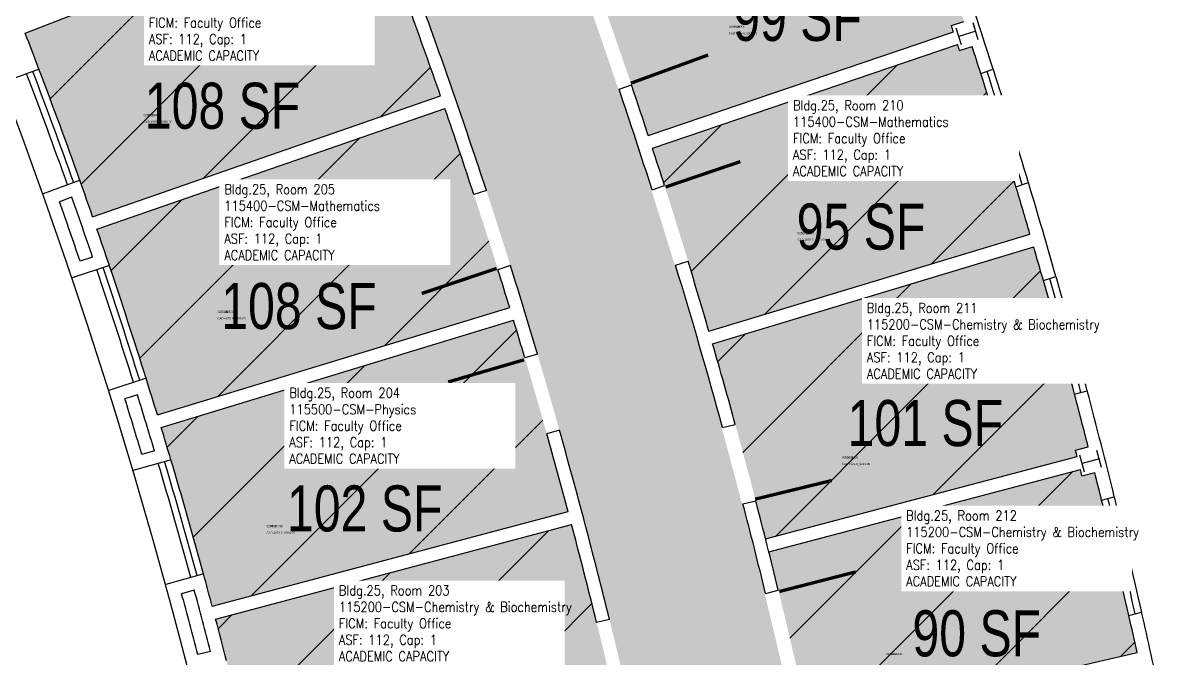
# Model space of a CAD drawing. Header units: inches. Extents: x -325 to 948, y 0 to 3497.
# Drawn here: x 57 to 576, y 2466 to 2756 of the extents above; entities that cross this region are included whole.
import ezdxf
from ezdxf.enums import TextEntityAlignment as Align

# ---------------------------------------------------------------- set-up
doc = ezdxf.new("R2010")
doc.units = ezdxf.units.IN
doc.header["$LTSCALE"] = 10
doc.header["$MEASUREMENT"] = 0
for name, color, linetype in [('A-COLS', 5, 'CONTINUOUS'), ('A-DOOR', 2, 'CONTINUOUS'), ('A-GLAZ', 1, 'CONTINUOUS'), ('A-GLAZ-SILL', 2, 'CONTINUOUS'), ('A-IDEN-CNUM', 7, 'CONTINUOUS'), ('A-IDEN-RNUM', 7, 'CONTINUOUS'), ('A-IDEN-SNUM', 4, 'CONTINUOUS'), ('A-IDEN-VNUM', 4, 'CONTINUOUS'), ('A-WALL', 5, 'CONTINUOUS'), ('AREA-TEXT', 3, 'CONTINUOUS'), ('Rooms-Capacity', 4, 'CONTINUOUS'), ('Rooms-Category-Color', 7, 'CONTINUOUS'), ('Rooms-College-Color', 7, 'CONTINUOUS'), ('Rooms-Department-Color', 7, 'CONTINUOUS'), ('Rooms-Division-Color', 7, 'CONTINUOUS'), ('Rooms-Information', 7, 'CONTINUOUS')]:
    doc.layers.add(name, color=color, linetype=linetype)
doc.styles.add('AREA', font='arial.ttf', dxfattribs={"width": 0.75, "height": 24})
doc.styles.add('ROOMSNUMBER', font='txt', dxfattribs={"height": 0.03})
doc.styles.add('ROOMVNUMBER', font='simplex.shx', dxfattribs={"width": 0.85})
pattern_1 = [(45, (0, 0), (-26.51650429449553, 26.51650429449553), [])]

msp = doc.modelspace()

# ---------------------------------------------------------------- hatches: boundary and pattern name
at = {"layer": 'Rooms-Capacity'}
h = msp.add_hatch(dxfattribs=at)
h.set_pattern_fill('ANSI31', color=256, scale=300, style=0)
h.set_pattern_definition(pattern_1)
edge = h.paths.add_edge_path()
edge.add_arc((-2305.08903752712, 1834.524631909562), 2703.00003150896, 19.18166740089653, 21.2049561449156)
edge.add_line((214.897664822638, 2812.213841381483), (58.35645162686706, 2751.231007743627))
edge.add_arc((-2305.08899983792, 1834.524645362833), 2534.999991494875, 19.185924235415712, 21.199711036586393, ccw=False)
edge.add_line((89.10982654988766, 2667.613438110799), (247.8446149975061, 2722.63438646961))
h = msp.add_hatch(dxfattribs=at)
h.set_pattern_fill('ANSI31', color=256, scale=300, style=0)
h.set_pattern_definition(pattern_1)
edge = h.paths.add_edge_path()
edge.add_arc((-2305.089007801369, 1834.524642532349), 2939.999999927184, 16.30008651626936, 18.04481876987804)
edge.add_line((490.3056262694299, 2745.221540177241), (484.6236391849816, 2743.292680520564))
edge.add_arc((-2305.089005372077, 1834.524640464718), 2933.999998266613, 18.04337509066081, 18.10196383773642)
edge.add_line((483.6929050348699, 2746.144871709868), (344.4854136295617, 2698.888214738108))
edge.add_arc((-2305.089008002377, 1834.524643354924), 2786.99999987451, 16.27168441458838, 18.067741078363724, ccw=False)
edge.add_line((370.2745862826705, 2615.420691286214), (516.737304545939, 2659.689027680084))
h = msp.add_hatch(dxfattribs=at)
h.set_pattern_fill('ANSI31', color=256, scale=300, style=0)
h.set_pattern_definition(pattern_1)
edge = h.paths.add_edge_path()
edge.add_arc((-2305.08896179436, 1834.524657749423), 2702.999951479146, 17.03119502215555, 19.0544847426549)
edge.add_line((249.8097109906375, 2716.965312693268), (91.07492675632238, 2661.94436577335))
edge.add_arc((-2305.089007894421, 1834.524643026292), 2534.999999864251, 17.03652510955368, 19.050312881354216, ccw=False)
edge.add_line((118.6705771274865, 2577.232171819545), (279.3720911219716, 2626.212603631429))
h = msp.add_hatch(dxfattribs=at)
h.set_pattern_fill('ANSI31', color=256, scale=300, style=0)
h.set_pattern_definition(pattern_1)
edge = h.paths.add_edge_path()
edge.add_arc((-2305.089052921129, 1834.524653459607), 2934.000040932058, 14.28030966359118, 14.30697466731802)
edge.add_arc((-2305.088987129093, 1834.524654143519), 2933.999977011513, 14.30697497187277, 14.3388966208421)
edge.add_line((537.5105146989226, 2561.149686268531), (543.3120548687875, 2562.680797224864))
edge.add_arc((-2305.089008356399, 1834.52464291939), 2940.000000346141, 14.33980532982144, 16.18315041766909)
edge.add_line((518.4155207164586, 2653.928192057647), (371.9496332891285, 2609.65889778547))
edge.add_arc((-2305.089008082472, 1834.524642785831), 2787.000000120299, 14.253736925342423, 16.148328104920722, ccw=False)
edge.add_line((396.1127876825631, 2520.73004878778), (538.2520243898034, 2558.242663644254))
h = msp.add_hatch(dxfattribs=at)
h.set_pattern_fill('ANSI31', color=256, scale=300, style=0)
h.set_pattern_definition(pattern_1)
edge = h.paths.add_edge_path()
edge.add_arc((-2305.089019240118, 1834.524639617427), 2703.000011716919, 14.9799531674727, 16.90401236140267)
edge.add_line((281.123076852411, 2620.473783879541), (120.4216746389866, 2571.493386123329))
edge.add_arc((-2305.088976820847, 1834.524651936635), 2534.999967556972, 14.986305459645394, 16.900913769834915, ccw=False)
edge.add_line((143.6897106617689, 2490.045647210442), (306.0531147904694, 2533.198969496414))
h = msp.add_hatch(dxfattribs=at)
h.set_pattern_fill('ANSI31', color=256, scale=300, style=0)
h.set_pattern_definition(pattern_1)
edge = h.paths.add_edge_path()
edge.add_arc((-2305.089008243355, 1834.524642729227), 2940.000000277957, 12.46176181595622, 14.10593362790903)
edge.add_line((546.2605281248689, 2551.048070878722), (540.4587554968894, 2549.516898578033))
edge.add_arc((-2305.089012915632, 1834.524651524673), 2934.000002669375, 14.10454652796138, 14.16313494525405)
edge.add_line((539.7261448949575, 2552.426269822754), (397.5839043483138, 2514.912862203084))
edge.add_arc((-2305.089008234714, 1834.52464298637), 2787.000000225855, 12.434915766549523, 14.130380947582125, ccw=False)
edge.add_line((416.5314232371747, 2434.650653298944), (565.6452906802297, 2468.941372188739))
h = msp.add_hatch(dxfattribs=at)
h.set_pattern_fill('ANSI31', color=256, scale=300, style=0)
h.set_pattern_definition(pattern_1)
edge = h.paths.add_edge_path()
edge.add_arc((-2305.089046211643, 1834.524633712063), 2703.000039311435, 12.73015502974493, 14.85277045609265)
edge.add_line((307.5975675322115, 2527.40115292836), (145.2343797795475, 2484.247888142243))
edge.add_arc((-2305.089038671332, 1834.524635854589), 2535.000031473777, 12.737625250607323, 14.850694082559016, ccw=False)
edge.add_line((167.5245508141816, 2393.458618238568), (331.4677457548678, 2430.15664699953))
at = {"layer": 'Rooms-Category-Color', "true_color": 0xadadad}
h = msp.add_hatch(color=253, dxfattribs=at)
edge = h.paths.add_edge_path()
edge.add_line((389.1024912446737, 2117.390627925284), (365.1556278280914, 2115.627088445239))
edge.add_arc((-2305.089009252391, 1834.524642524006), 2685.000001296085, 2.450844379286309, 6.009516623040213, ccw=False)
edge.add_line((377.454958576709, 1949.341312148608), (473.5398143827915, 1949.341312154196))
edge.add_arc((-2331.354647308088, 1828.639597805975), 2807.490310770594, 2.464062308017001, 22.79401685436606)
edge.add_line((256.8808139520211, 2916.315579956192), (303.9641623215657, 2934.09196655448))
edge.add_arc((-2718.672790263731, 1659.601693936523), 3280.344433459987, 22.86264650985488, 24.64999537939259)
edge.add_line((262.7421312667429, 3027.748129011132), (235.0876249708235, 3016.075450027362))
edge.add_arc((-2275.305019171699, 1854.746568034768), 2765.999999984645, 24.82566051227534, 30.87926520460536)
edge.add_line((98.61640375480056, 3274.342664706521), (-48.43600885570049, 3174.501004890539))
edge.add_line((-48.43600885570049, 3174.501004890539), (-26.41971860826015, 3004.615891098976))
edge.add_line((-26.41971860826015, 3004.615891098976), (127.4215921461582, 3026.822080722079))
edge.add_arc((-2305.089007980086, 1834.524642891397), 2708.999999997075, 5.993585546238307, 26.111828936801885, ccw=False)
at = {"layer": 'Rooms-Category-Color', "true_color": 0xfa9ba3}
h = msp.add_hatch(color=241, dxfattribs=at)
edge = h.paths.add_edge_path()
edge.add_arc((-2305.089012352129, 1834.524648047602), 2934.000002524235, 18.21913917533176, 18.28296566199231)
edge.add_arc((-2305.08906447849, 1834.52459140749), 2934.000069787773, 18.2777268023994, 18.282966392899823, ccw=False)
edge.add_line((480.8832715116441, 2754.695528034121), (486.5650196783245, 2756.624306601472))
edge.add_arc((-2305.089008008227, 1834.52464323511), 2939.999999911378, 18.27869160089466, 20.0825646266702)
edge.add_line((456.1554223448038, 2844.043932463042), (313.0091622434556, 2789.998855562881))
edge.add_arc((-2305.089008011664, 1834.52464319742), 2786.999999926194, 18.19109772271088, 20.049540302976197, ccw=False)
edge.add_line((342.6183171607554, 2704.590686562471), (481.8227210976183, 2751.846295438707))
h = msp.add_hatch(color=241, dxfattribs=at)
edge = h.paths.add_edge_path()
edge.add_arc((-2305.08903752712, 1834.524631909562), 2703.00003150896, 19.18166740089653, 21.2049561449156)
edge.add_line((214.897664822638, 2812.213841381483), (58.35645162686706, 2751.231007743627))
edge.add_arc((-2305.08899983792, 1834.524645362833), 2534.999991494875, 19.185924235415712, 21.199711036586393, ccw=False)
edge.add_line((89.10982654988766, 2667.613438110799), (247.8446149975061, 2722.63438646961))
h = msp.add_hatch(color=241, dxfattribs=at)
edge = h.paths.add_edge_path()
edge.add_arc((-2305.089007801369, 1834.524642532349), 2939.999999927184, 16.30008651626936, 18.04481876987804)
edge.add_line((490.3056262694299, 2745.221540177241), (484.6236391849816, 2743.292680520564))
edge.add_arc((-2305.089005372077, 1834.524640464718), 2933.999998266613, 18.04337509066081, 18.10196383773642)
edge.add_line((483.6929050348699, 2746.144871709868), (344.4854136295617, 2698.888214738108))
edge.add_arc((-2305.089008002377, 1834.524643354924), 2786.99999987451, 16.27168441458838, 18.067741078363724, ccw=False)
edge.add_line((370.2745862826705, 2615.420691286214), (516.737304545939, 2659.689027680084))
h = msp.add_hatch(color=241, dxfattribs=at)
edge = h.paths.add_edge_path()
edge.add_arc((-2305.08896179436, 1834.524657749423), 2702.999951479146, 17.03119502215555, 19.0544847426549)
edge.add_line((249.8097109906375, 2716.965312693268), (91.07492675632238, 2661.94436577335))
edge.add_arc((-2305.089007894421, 1834.524643026292), 2534.999999864251, 17.03652510955368, 19.050312881354216, ccw=False)
edge.add_line((118.6705771274865, 2577.232171819545), (279.3720911219716, 2626.212603631429))
h = msp.add_hatch(color=241, dxfattribs=at)
edge = h.paths.add_edge_path()
edge.add_arc((-2305.089052921129, 1834.524653459607), 2934.000040932058, 14.28030966359118, 14.30697466731802)
edge.add_arc((-2305.088987129093, 1834.524654143519), 2933.999977011513, 14.30697497187277, 14.3388966208421)
edge.add_line((537.5105146989226, 2561.149686268531), (543.3120548687875, 2562.680797224864))
edge.add_arc((-2305.089008356399, 1834.52464291939), 2940.000000346141, 14.33980532982144, 16.18315041766909)
edge.add_line((518.4155207164586, 2653.928192057647), (371.9496332891285, 2609.65889778547))
edge.add_arc((-2305.089008082472, 1834.524642785831), 2787.000000120299, 14.253736925342423, 16.148328104920722, ccw=False)
edge.add_line((396.1127876825631, 2520.73004878778), (538.2520243898034, 2558.242663644254))
h = msp.add_hatch(color=241, dxfattribs=at)
edge = h.paths.add_edge_path()
edge.add_arc((-2305.089019240118, 1834.524639617427), 2703.000011716919, 14.9799531674727, 16.90401236140267)
edge.add_line((281.123076852411, 2620.473783879541), (120.4216746389866, 2571.493386123329))
edge.add_arc((-2305.088976820847, 1834.524651936635), 2534.999967556972, 14.986305459645394, 16.900913769834915, ccw=False)
edge.add_line((143.6897106617689, 2490.045647210442), (306.0531147904694, 2533.198969496414))
h = msp.add_hatch(color=241, dxfattribs=at)
edge = h.paths.add_edge_path()
edge.add_arc((-2305.089008243355, 1834.524642729227), 2940.000000277957, 12.46176181595622, 14.10593362790903)
edge.add_line((546.2605281248689, 2551.048070878722), (540.4587554968894, 2549.516898578033))
edge.add_arc((-2305.089012915632, 1834.524651524673), 2934.000002669375, 14.10454652796138, 14.16313494525405)
edge.add_line((539.7261448949575, 2552.426269822754), (397.5839043483138, 2514.912862203084))
edge.add_arc((-2305.089008234714, 1834.52464298637), 2787.000000225855, 12.434915766549523, 14.130380947582125, ccw=False)
edge.add_line((416.5314232371747, 2434.650653298944), (565.6452906802297, 2468.941372188739))
h = msp.add_hatch(color=241, dxfattribs=at)
edge = h.paths.add_edge_path()
edge.add_arc((-2305.089046211643, 1834.524633712063), 2703.000039311435, 12.73015502974493, 14.85277045609265)
edge.add_line((307.5975675322115, 2527.40115292836), (145.2343797795475, 2484.247888142243))
edge.add_arc((-2305.089038671332, 1834.524635854589), 2535.000031473777, 12.737625250607323, 14.850694082559016, ccw=False)
edge.add_line((167.5245508141816, 2393.458618238568), (331.4677457548678, 2430.15664699953))
at = {"layer": 'Rooms-College-Color', "true_color": 0xadadad}
h = msp.add_hatch(color=253, dxfattribs=at)
edge = h.paths.add_edge_path()
edge.add_line((389.1024912446737, 2117.390627925284), (365.1556278280914, 2115.627088445239))
edge.add_arc((-2305.089009252391, 1834.524642524006), 2685.000001296085, 2.450844379286309, 6.009516623040213, ccw=False)
edge.add_line((377.454958576709, 1949.341312148608), (473.5398143827915, 1949.341312154196))
edge.add_arc((-2331.354647308088, 1828.639597805975), 2807.490310770594, 2.464062308017001, 22.79401685436606)
edge.add_line((256.8808139520211, 2916.315579956192), (303.9641623215657, 2934.09196655448))
edge.add_arc((-2718.672790263731, 1659.601693936523), 3280.344433459987, 22.86264650985488, 24.64999537939259)
edge.add_line((262.7421312667429, 3027.748129011132), (235.0876249708235, 3016.075450027362))
edge.add_arc((-2275.305019171699, 1854.746568034768), 2765.999999984645, 24.82566051227534, 30.87926520460536)
edge.add_line((98.61640375480056, 3274.342664706521), (-48.43600885570049, 3174.501004890539))
edge.add_line((-48.43600885570049, 3174.501004890539), (-26.41971860826015, 3004.615891098976))
edge.add_line((-26.41971860826015, 3004.615891098976), (127.4215921461582, 3026.822080722079))
edge.add_arc((-2305.089007980086, 1834.524642891397), 2708.999999997075, 5.993585546238307, 26.111828936801885, ccw=False)
at = {"layer": 'Rooms-College-Color', "true_color": 0xffe090}
h = msp.add_hatch(color=41, dxfattribs=at)
edge = h.paths.add_edge_path()
edge.add_arc((-2305.089012352129, 1834.524648047602), 2934.000002524235, 18.21913917533176, 18.28296566199231)
edge.add_arc((-2305.08906447849, 1834.52459140749), 2934.000069787773, 18.2777268023994, 18.282966392899823, ccw=False)
edge.add_line((480.8832715116441, 2754.695528034121), (486.5650196783245, 2756.624306601472))
edge.add_arc((-2305.089008008227, 1834.52464323511), 2939.999999911378, 18.27869160089466, 20.0825646266702)
edge.add_line((456.1554223448038, 2844.043932463042), (313.0091622434556, 2789.998855562881))
edge.add_arc((-2305.089008011664, 1834.52464319742), 2786.999999926194, 18.19109772271088, 20.049540302976197, ccw=False)
edge.add_line((342.6183171607554, 2704.590686562471), (481.8227210976183, 2751.846295438707))
h = msp.add_hatch(color=41, dxfattribs=at)
edge = h.paths.add_edge_path()
edge.add_arc((-2305.08903752712, 1834.524631909562), 2703.00003150896, 19.18166740089653, 21.2049561449156)
edge.add_line((214.897664822638, 2812.213841381483), (58.35645162686706, 2751.231007743627))
edge.add_arc((-2305.08899983792, 1834.524645362833), 2534.999991494875, 19.185924235415712, 21.199711036586393, ccw=False)
edge.add_line((89.10982654988766, 2667.613438110799), (247.8446149975061, 2722.63438646961))
h = msp.add_hatch(color=41, dxfattribs=at)
edge = h.paths.add_edge_path()
edge.add_arc((-2305.089007801369, 1834.524642532349), 2939.999999927184, 16.30008651626936, 18.04481876987804)
edge.add_line((490.3056262694299, 2745.221540177241), (484.6236391849816, 2743.292680520564))
edge.add_arc((-2305.089005372077, 1834.524640464718), 2933.999998266613, 18.04337509066081, 18.10196383773642)
edge.add_line((483.6929050348699, 2746.144871709868), (344.4854136295617, 2698.888214738108))
edge.add_arc((-2305.089008002377, 1834.524643354924), 2786.99999987451, 16.27168441458838, 18.067741078363724, ccw=False)
edge.add_line((370.2745862826705, 2615.420691286214), (516.737304545939, 2659.689027680084))
h = msp.add_hatch(color=41, dxfattribs=at)
edge = h.paths.add_edge_path()
edge.add_arc((-2305.08896179436, 1834.524657749423), 2702.999951479146, 17.03119502215555, 19.0544847426549)
edge.add_line((249.8097109906375, 2716.965312693268), (91.07492675632238, 2661.94436577335))
edge.add_arc((-2305.089007894421, 1834.524643026292), 2534.999999864251, 17.03652510955368, 19.050312881354216, ccw=False)
edge.add_line((118.6705771274865, 2577.232171819545), (279.3720911219716, 2626.212603631429))
h = msp.add_hatch(color=41, dxfattribs=at)
edge = h.paths.add_edge_path()
edge.add_arc((-2305.089052921129, 1834.524653459607), 2934.000040932058, 14.28030966359118, 14.30697466731802)
edge.add_arc((-2305.088987129093, 1834.524654143519), 2933.999977011513, 14.30697497187277, 14.3388966208421)
edge.add_line((537.5105146989226, 2561.149686268531), (543.3120548687875, 2562.680797224864))
edge.add_arc((-2305.089008356399, 1834.52464291939), 2940.000000346141, 14.33980532982144, 16.18315041766909)
edge.add_line((518.4155207164586, 2653.928192057647), (371.9496332891285, 2609.65889778547))
edge.add_arc((-2305.089008082472, 1834.524642785831), 2787.000000120299, 14.253736925342423, 16.148328104920722, ccw=False)
edge.add_line((396.1127876825631, 2520.73004878778), (538.2520243898034, 2558.242663644254))
h = msp.add_hatch(color=41, dxfattribs=at)
edge = h.paths.add_edge_path()
edge.add_arc((-2305.089019240118, 1834.524639617427), 2703.000011716919, 14.9799531674727, 16.90401236140267)
edge.add_line((281.123076852411, 2620.473783879541), (120.4216746389866, 2571.493386123329))
edge.add_arc((-2305.088976820847, 1834.524651936635), 2534.999967556972, 14.986305459645394, 16.900913769834915, ccw=False)
edge.add_line((143.6897106617689, 2490.045647210442), (306.0531147904694, 2533.198969496414))
h = msp.add_hatch(color=41, dxfattribs=at)
edge = h.paths.add_edge_path()
edge.add_arc((-2305.089008243355, 1834.524642729227), 2940.000000277957, 12.46176181595622, 14.10593362790903)
edge.add_line((546.2605281248689, 2551.048070878722), (540.4587554968894, 2549.516898578033))
edge.add_arc((-2305.089012915632, 1834.524651524673), 2934.000002669375, 14.10454652796138, 14.16313494525405)
edge.add_line((539.7261448949575, 2552.426269822754), (397.5839043483138, 2514.912862203084))
edge.add_arc((-2305.089008234714, 1834.52464298637), 2787.000000225855, 12.434915766549523, 14.130380947582125, ccw=False)
edge.add_line((416.5314232371747, 2434.650653298944), (565.6452906802297, 2468.941372188739))
h = msp.add_hatch(color=41, dxfattribs=at)
edge = h.paths.add_edge_path()
edge.add_arc((-2305.089046211643, 1834.524633712063), 2703.000039311435, 12.73015502974493, 14.85277045609265)
edge.add_line((307.5975675322115, 2527.40115292836), (145.2343797795475, 2484.247888142243))
edge.add_arc((-2305.089038671332, 1834.524635854589), 2535.000031473777, 12.737625250607323, 14.850694082559016, ccw=False)
edge.add_line((167.5245508141816, 2393.458618238568), (331.4677457548678, 2430.15664699953))
at = {"layer": 'Rooms-Department-Color', "true_color": 0xacacac}
h = msp.add_hatch(color=253, dxfattribs=at)
edge = h.paths.add_edge_path()
edge.add_line((389.1024912446737, 2117.390627925284), (365.1556278280914, 2115.627088445239))
edge.add_arc((-2305.089009252391, 1834.524642524006), 2685.000001296085, 2.450844379286309, 6.009516623040213, ccw=False)
edge.add_line((377.454958576709, 1949.341312148608), (473.5398143827915, 1949.341312154196))
edge.add_arc((-2331.354647308088, 1828.639597805975), 2807.490310770594, 2.464062308017001, 22.79401685436606)
edge.add_line((256.8808139520211, 2916.315579956192), (303.9641623215657, 2934.09196655448))
edge.add_arc((-2718.672790263731, 1659.601693936523), 3280.344433459987, 22.86264650985488, 24.64999537939259)
edge.add_line((262.7421312667429, 3027.748129011132), (235.0876249708235, 3016.075450027362))
edge.add_arc((-2275.305019171699, 1854.746568034768), 2765.999999984645, 24.82566051227534, 30.87926520460536)
edge.add_line((98.61640375480056, 3274.342664706521), (-48.43600885570049, 3174.501004890539))
edge.add_line((-48.43600885570049, 3174.501004890539), (-26.41971860826015, 3004.615891098976))
edge.add_line((-26.41971860826015, 3004.615891098976), (127.4215921461582, 3026.822080722079))
edge.add_arc((-2305.089007980086, 1834.524642891397), 2708.999999997075, 5.993585546238307, 26.111828936801885, ccw=False)
at = {"layer": 'Rooms-Department-Color', "true_color": 0xffe090}
h = msp.add_hatch(color=41, dxfattribs=at)
edge = h.paths.add_edge_path()
edge.add_arc((-2305.089012352129, 1834.524648047602), 2934.000002524235, 18.21913917533176, 18.28296566199231)
edge.add_arc((-2305.08906447849, 1834.52459140749), 2934.000069787773, 18.2777268023994, 18.282966392899823, ccw=False)
edge.add_line((480.8832715116441, 2754.695528034121), (486.5650196783245, 2756.624306601472))
edge.add_arc((-2305.089008008227, 1834.52464323511), 2939.999999911378, 18.27869160089466, 20.0825646266702)
edge.add_line((456.1554223448038, 2844.043932463042), (313.0091622434556, 2789.998855562881))
edge.add_arc((-2305.089008011664, 1834.52464319742), 2786.999999926194, 18.19109772271088, 20.049540302976197, ccw=False)
edge.add_line((342.6183171607554, 2704.590686562471), (481.8227210976183, 2751.846295438707))
h = msp.add_hatch(color=41, dxfattribs=at)
edge = h.paths.add_edge_path()
edge.add_arc((-2305.08903752712, 1834.524631909562), 2703.00003150896, 19.18166740089653, 21.2049561449156)
edge.add_line((214.897664822638, 2812.213841381483), (58.35645162686706, 2751.231007743627))
edge.add_arc((-2305.08899983792, 1834.524645362833), 2534.999991494875, 19.185924235415712, 21.199711036586393, ccw=False)
edge.add_line((89.10982654988766, 2667.613438110799), (247.8446149975061, 2722.63438646961))
h = msp.add_hatch(color=41, dxfattribs=at)
edge = h.paths.add_edge_path()
edge.add_arc((-2305.089007801369, 1834.524642532349), 2939.999999927184, 16.30008651626936, 18.04481876987804)
edge.add_line((490.3056262694299, 2745.221540177241), (484.6236391849816, 2743.292680520564))
edge.add_arc((-2305.089005372077, 1834.524640464718), 2933.999998266613, 18.04337509066081, 18.10196383773642)
edge.add_line((483.6929050348699, 2746.144871709868), (344.4854136295617, 2698.888214738108))
edge.add_arc((-2305.089008002377, 1834.524643354924), 2786.99999987451, 16.27168441458838, 18.067741078363724, ccw=False)
edge.add_line((370.2745862826705, 2615.420691286214), (516.737304545939, 2659.689027680084))
h = msp.add_hatch(color=41, dxfattribs=at)
edge = h.paths.add_edge_path()
edge.add_arc((-2305.08896179436, 1834.524657749423), 2702.999951479146, 17.03119502215555, 19.0544847426549)
edge.add_line((249.8097109906375, 2716.965312693268), (91.07492675632238, 2661.94436577335))
edge.add_arc((-2305.089007894421, 1834.524643026292), 2534.999999864251, 17.03652510955368, 19.050312881354216, ccw=False)
edge.add_line((118.6705771274865, 2577.232171819545), (279.3720911219716, 2626.212603631429))
h = msp.add_hatch(color=41, dxfattribs=at)
edge = h.paths.add_edge_path()
edge.add_arc((-2305.089052921129, 1834.524653459607), 2934.000040932058, 14.28030966359118, 14.30697466731802)
edge.add_arc((-2305.088987129093, 1834.524654143519), 2933.999977011513, 14.30697497187277, 14.3388966208421)
edge.add_line((537.5105146989226, 2561.149686268531), (543.3120548687875, 2562.680797224864))
edge.add_arc((-2305.089008356399, 1834.52464291939), 2940.000000346141, 14.33980532982144, 16.18315041766909)
edge.add_line((518.4155207164586, 2653.928192057647), (371.9496332891285, 2609.65889778547))
edge.add_arc((-2305.089008082472, 1834.524642785831), 2787.000000120299, 14.253736925342423, 16.148328104920722, ccw=False)
edge.add_line((396.1127876825631, 2520.73004878778), (538.2520243898034, 2558.242663644254))
h = msp.add_hatch(color=41, dxfattribs=at)
edge = h.paths.add_edge_path()
edge.add_arc((-2305.089019240118, 1834.524639617427), 2703.000011716919, 14.9799531674727, 16.90401236140267)
edge.add_line((281.123076852411, 2620.473783879541), (120.4216746389866, 2571.493386123329))
edge.add_arc((-2305.088976820847, 1834.524651936635), 2534.999967556972, 14.986305459645394, 16.900913769834915, ccw=False)
edge.add_line((143.6897106617689, 2490.045647210442), (306.0531147904694, 2533.198969496414))
h = msp.add_hatch(color=41, dxfattribs=at)
edge = h.paths.add_edge_path()
edge.add_arc((-2305.089008243355, 1834.524642729227), 2940.000000277957, 12.46176181595622, 14.10593362790903)
edge.add_line((546.2605281248689, 2551.048070878722), (540.4587554968894, 2549.516898578033))
edge.add_arc((-2305.089012915632, 1834.524651524673), 2934.000002669375, 14.10454652796138, 14.16313494525405)
edge.add_line((539.7261448949575, 2552.426269822754), (397.5839043483138, 2514.912862203084))
edge.add_arc((-2305.089008234714, 1834.52464298637), 2787.000000225855, 12.434915766549523, 14.130380947582125, ccw=False)
edge.add_line((416.5314232371747, 2434.650653298944), (565.6452906802297, 2468.941372188739))
h = msp.add_hatch(color=41, dxfattribs=at)
edge = h.paths.add_edge_path()
edge.add_arc((-2305.089046211643, 1834.524633712063), 2703.000039311435, 12.73015502974493, 14.85277045609265)
edge.add_line((307.5975675322115, 2527.40115292836), (145.2343797795475, 2484.247888142243))
edge.add_arc((-2305.089038671332, 1834.524635854589), 2535.000031473777, 12.737625250607323, 14.850694082559016, ccw=False)
edge.add_line((167.5245508141816, 2393.458618238568), (331.4677457548678, 2430.15664699953))
at = {"layer": 'Rooms-Division-Color', "true_color": 0xadadad}
h = msp.add_hatch(color=253, dxfattribs=at)
edge = h.paths.add_edge_path()
edge.add_line((389.1024912446737, 2117.390627925284), (365.1556278280914, 2115.627088445239))
edge.add_arc((-2305.089009252391, 1834.524642524006), 2685.000001296085, 2.450844379286309, 6.009516623040213, ccw=False)
edge.add_line((377.454958576709, 1949.341312148608), (473.5398143827915, 1949.341312154196))
edge.add_arc((-2331.354647308088, 1828.639597805975), 2807.490310770594, 2.464062308017001, 22.79401685436606)
edge.add_line((256.8808139520211, 2916.315579956192), (303.9641623215657, 2934.09196655448))
edge.add_arc((-2718.672790263731, 1659.601693936523), 3280.344433459987, 22.86264650985488, 24.64999537939259)
edge.add_line((262.7421312667429, 3027.748129011132), (235.0876249708235, 3016.075450027362))
edge.add_arc((-2275.305019171699, 1854.746568034768), 2765.999999984645, 24.82566051227534, 30.87926520460536)
edge.add_line((98.61640375480056, 3274.342664706521), (-48.43600885570049, 3174.501004890539))
edge.add_line((-48.43600885570049, 3174.501004890539), (-26.41971860826015, 3004.615891098976))
edge.add_line((-26.41971860826015, 3004.615891098976), (127.4215921461582, 3026.822080722079))
edge.add_arc((-2305.089007980086, 1834.524642891397), 2708.999999997075, 5.993585546238307, 26.111828936801885, ccw=False)
at = {"layer": 'Rooms-Division-Color', "true_color": 0xffe090}
h = msp.add_hatch(color=41, dxfattribs=at)
edge = h.paths.add_edge_path()
edge.add_arc((-2305.089012352129, 1834.524648047602), 2934.000002524235, 18.21913917533176, 18.28296566199231)
edge.add_arc((-2305.08906447849, 1834.52459140749), 2934.000069787773, 18.2777268023994, 18.282966392899823, ccw=False)
edge.add_line((480.8832715116441, 2754.695528034121), (486.5650196783245, 2756.624306601472))
edge.add_arc((-2305.089008008227, 1834.52464323511), 2939.999999911378, 18.27869160089466, 20.0825646266702)
edge.add_line((456.1554223448038, 2844.043932463042), (313.0091622434556, 2789.998855562881))
edge.add_arc((-2305.089008011664, 1834.52464319742), 2786.999999926194, 18.19109772271088, 20.049540302976197, ccw=False)
edge.add_line((342.6183171607554, 2704.590686562471), (481.8227210976183, 2751.846295438707))
h = msp.add_hatch(color=41, dxfattribs=at)
edge = h.paths.add_edge_path()
edge.add_arc((-2305.08903752712, 1834.524631909562), 2703.00003150896, 19.18166740089653, 21.2049561449156)
edge.add_line((214.897664822638, 2812.213841381483), (58.35645162686706, 2751.231007743627))
edge.add_arc((-2305.08899983792, 1834.524645362833), 2534.999991494875, 19.185924235415712, 21.199711036586393, ccw=False)
edge.add_line((89.10982654988766, 2667.613438110799), (247.8446149975061, 2722.63438646961))
h = msp.add_hatch(color=41, dxfattribs=at)
edge = h.paths.add_edge_path()
edge.add_arc((-2305.089007801369, 1834.524642532349), 2939.999999927184, 16.30008651626936, 18.04481876987804)
edge.add_line((490.3056262694299, 2745.221540177241), (484.6236391849816, 2743.292680520564))
edge.add_arc((-2305.089005372077, 1834.524640464718), 2933.999998266613, 18.04337509066081, 18.10196383773642)
edge.add_line((483.6929050348699, 2746.144871709868), (344.4854136295617, 2698.888214738108))
edge.add_arc((-2305.089008002377, 1834.524643354924), 2786.99999987451, 16.27168441458838, 18.067741078363724, ccw=False)
edge.add_line((370.2745862826705, 2615.420691286214), (516.737304545939, 2659.689027680084))
h = msp.add_hatch(color=41, dxfattribs=at)
edge = h.paths.add_edge_path()
edge.add_arc((-2305.08896179436, 1834.524657749423), 2702.999951479146, 17.03119502215555, 19.0544847426549)
edge.add_line((249.8097109906375, 2716.965312693268), (91.07492675632238, 2661.94436577335))
edge.add_arc((-2305.089007894421, 1834.524643026292), 2534.999999864251, 17.03652510955368, 19.050312881354216, ccw=False)
edge.add_line((118.6705771274865, 2577.232171819545), (279.3720911219716, 2626.212603631429))
h = msp.add_hatch(color=41, dxfattribs=at)
edge = h.paths.add_edge_path()
edge.add_arc((-2305.089052921129, 1834.524653459607), 2934.000040932058, 14.28030966359118, 14.30697466731802)
edge.add_arc((-2305.088987129093, 1834.524654143519), 2933.999977011513, 14.30697497187277, 14.3388966208421)
edge.add_line((537.5105146989226, 2561.149686268531), (543.3120548687875, 2562.680797224864))
edge.add_arc((-2305.089008356399, 1834.52464291939), 2940.000000346141, 14.33980532982144, 16.18315041766909)
edge.add_line((518.4155207164586, 2653.928192057647), (371.9496332891285, 2609.65889778547))
edge.add_arc((-2305.089008082472, 1834.524642785831), 2787.000000120299, 14.253736925342423, 16.148328104920722, ccw=False)
edge.add_line((396.1127876825631, 2520.73004878778), (538.2520243898034, 2558.242663644254))
h = msp.add_hatch(color=41, dxfattribs=at)
edge = h.paths.add_edge_path()
edge.add_arc((-2305.089019240118, 1834.524639617427), 2703.000011716919, 14.9799531674727, 16.90401236140267)
edge.add_line((281.123076852411, 2620.473783879541), (120.4216746389866, 2571.493386123329))
edge.add_arc((-2305.088976820847, 1834.524651936635), 2534.999967556972, 14.986305459645394, 16.900913769834915, ccw=False)
edge.add_line((143.6897106617689, 2490.045647210442), (306.0531147904694, 2533.198969496414))
h = msp.add_hatch(color=41, dxfattribs=at)
edge = h.paths.add_edge_path()
edge.add_arc((-2305.089008243355, 1834.524642729227), 2940.000000277957, 12.46176181595622, 14.10593362790903)
edge.add_line((546.2605281248689, 2551.048070878722), (540.4587554968894, 2549.516898578033))
edge.add_arc((-2305.089012915632, 1834.524651524673), 2934.000002669375, 14.10454652796138, 14.16313494525405)
edge.add_line((539.7261448949575, 2552.426269822754), (397.5839043483138, 2514.912862203084))
edge.add_arc((-2305.089008234714, 1834.52464298637), 2787.000000225855, 12.434915766549523, 14.130380947582125, ccw=False)
edge.add_line((416.5314232371747, 2434.650653298944), (565.6452906802297, 2468.941372188739))
h = msp.add_hatch(color=41, dxfattribs=at)
edge = h.paths.add_edge_path()
edge.add_arc((-2305.089046211643, 1834.524633712063), 2703.000039311435, 12.73015502974493, 14.85277045609265)
edge.add_line((307.5975675322115, 2527.40115292836), (145.2343797795475, 2484.247888142243))
edge.add_arc((-2305.089038671332, 1834.524635854589), 2535.000031473777, 12.737625250607323, 14.850694082559016, ccw=False)
edge.add_line((167.5245508141816, 2393.458618238568), (331.4677457548678, 2430.15664699953))

# ---------------------------------------------------------------- linework, layer by layer
at = {"layer": 'A-COLS'}
for p, q in [((493.1496646888554, 2748.281126559712), (490.7494375817478, 2755.904181970283)), ((485.4808251410723, 2745.866483710706), (483.0805980674922, 2753.489539118484)), ((491.9810853637755, 2752.102583264932), (484.2807116098702, 2749.678011406213)), ((541.6459843330085, 2551.213720877655), (539.5407666899264, 2558.923462950625)), ((549.4020311571658, 2553.331582465209), (547.2968135029078, 2561.041324538179)), ((548.381315164268, 2557.195162145421), (540.5933755114675, 2555.06859191414))]:
    msp.add_line(p, q, dxfattribs=at)
at = {"layer": 'A-DOOR'}
for points in [[(334.6600182317197, 2728.445264962502, 1.5, 1.5, 0), (369.883433394134, 2741.297248072922, 0, 0, 0), (370.1405084766448, 2740.592682665214, 0, 0, 0.414213562373095), (323.9817651696503, 2762.072217458859, 0, 0, 0.414213562373095)], [(350.5128578022122, 2681.1334290253, 1.5, 1.5, 0), (384.5986627601087, 2692.716084192507, 0, 0, 0), (384.3573574461043, 2693.426205142401, 0, 0, -0.414213562373095), (361.8542076721787, 2647.757745008916, 0, 0, -0.414213562373095)], [(273.4417079910636, 2644.006390292197, 1.5, 1.5, 0), (239.2886030897498, 2632.623709296808, 0, 0, 0), (239.5257422961295, 2631.912186261266, 0, 0, -0.414213562373095), (262.2961661741138, 2677.447972152382, 0, 0, -0.414213562373095)], [(285.8966875635087, 2602.370026348159, 1.5, 1.5, 0), (251.3342086561024, 2592.29852934368, 0, 0, 0), (251.124385792762, 2593.018580993637, 0, 0, 0.414213562373095), (295.7583617046475, 2568.527599087916, 0, 0, 0.414213562373095)], [(391.3422299847007, 2538.862871490419, 1.5, 1.5, 0), (426.321101423353, 2547.376305285841, 0, 0, 0), (426.4984646178782, 2546.64757880196, 0, 0, 0.414213562373095), (383.0061593949795, 2573.11301640328, 0, 0, 0.414213562373095)], [(402.363459225744, 2496.782288337126, 1.5, 1.5, 0), (437.234387151897, 2505.727588000707, 0, 0, 0), (437.0480267331004, 2506.454065661877, 0, 0, -0.414213562373095), (411.1223984844983, 2462.637838086113, 0, 0, -0.414213562373095)], [(327.4700321629643, 2448.450629979372, 1.5, 1.5, 0), (292.2999887689948, 2440.765055961907, 0, 0, 0), (292.4601049013436, 2440.032346724533, 0, 0, -0.414213562373095), (319.944574277848, 2482.887964124791, 0, 0, -0.414213562373095)]]:
    msp.add_lwpolyline(points, format="xyseb", dxfattribs=at)
at = {"layer": 'A-GLAZ'}
for radius, start, end in [(2532, 19.58110729697404, 20.80452795824095), (2943, 16.73878094981115, 17.79152107829954), (2532, 17.43170865690752, 18.65512933401541), (2943, 14.822802021101, 15.87138458015494), (2532, 15.33189928899457, 16.55531996047748), (2943, 12.79991069424669, 13.85263770530005)]:
    msp.add_arc((-2305.089007973671, 1834.524642879143), radius, start, end, dxfattribs=at)
at = {"layer": 'A-GLAZ-SILL'}
for radius, start, end in [(2535, 19.58110729697404, 20.80452795824095), (2529, 19.58110729697404, 20.80452795824095), (2940, 16.73878094981115, 17.79152107829954), (2946, 16.73878094981115, 17.79152107829954), (2529, 17.43170865690752, 18.65512933401541), (2535, 17.43170865690752, 18.65512933401541), (2940, 14.822802021101, 15.87138458015494), (2946, 14.822802021101, 15.87138458015494), (2529, 15.33189928899457, 16.55531996047748), (2535, 15.33189928899457, 16.55531996047748), (2940, 12.79991069424669, 13.85263770530005), (2946, 12.79991069424669, 13.85263770530005)]:
    msp.add_arc((-2305.089007973671, 1834.524642879143), radius, start, end, dxfattribs=at)
at = {"layer": 'A-WALL'}
for p, q in [((58.35645162686706, 2751.231007743627), (214.8976648338139, 2812.213841367513)), ((480.8832715116441, 2754.695528034121), (486.5650196783245, 2756.624306604266)), ((342.6183171607554, 2704.590686562471), (481.8227210976183, 2751.846295438707)), ((344.4854136407375, 2698.88821473252), (483.6929050348699, 2746.144871709868)), ((484.6236391849816, 2743.292680520564), (490.3056262694299, 2745.221540177241)), ((64.7806392274797, 2734.897818443365), (47.75106753408909, 2728.634579692036)), ((494.3043767362833, 2732.854580909014), (499.9867263883352, 2734.783563659526)), ((329.2624506242573, 2725.677487556823), (334.9005488231778, 2727.734662938863)), ((89.10982653871179, 2667.613438102417), (247.844615008682, 2722.634386475198)), ((91.07492675632238, 2661.94436577335), (249.8097109906375, 2716.965312693268)), ((83.42038892582059, 2684.216858211905), (66.52673551440239, 2678.003608304076)), ((510.336647439748, 2681.270400923677), (516.0217000432312, 2683.200301232748)), ((268.7295494936407, 2679.592115426436), (263.0373085252941, 2677.69498298876)), ((344.3313574902713, 2679.825019659474), (350.0133189596236, 2681.75579994265)), ((79.65817663818598, 2676.440235709772), (74.02647822350264, 2674.36897565145)), ((370.2745862938464, 2615.420691280626), (516.737304545939, 2659.689027680084)), ((371.9496332891285, 2609.65889778547), (518.4155207164586, 2653.928192057647)), ((89.11393939331174, 2649.161523180082), (83.40852008387446, 2647.302938852459)), ((355.0548768974841, 2645.447272832505), (360.7386891916394, 2647.378682054579)), ((96.88202061876655, 2645.381706618704), (79.76722338795662, 2639.806429451331)), ((279.7328326888382, 2645.312563349493), (274.0397494062781, 2643.415150190704)), ((522.8323531039059, 2638.552487866022), (528.5765235386789, 2640.288662605919)), ((118.6705771274865, 2577.232171819545), (279.3720911219716, 2626.212603631429)), ((120.4216746389866, 2571.493386123329), (281.123076852411, 2620.473783879541)), ((292.0506263226271, 2604.944476394914), (286.2901459783316, 2603.265873997472)), ((113.6078521125019, 2594.037314881571), (96.49305488169193, 2588.462037728168)), ((109.5566223487258, 2586.407266641967), (103.8512030392885, 2584.54868231155)), ((537.0726495087147, 2586.66632682737), (542.8740162178874, 2588.197392004542)), ((302.0592283532023, 2570.363669922575), (296.2986083999276, 2568.685026819818)), ((376.4764482043684, 2571.523763749748), (382.308787252754, 2572.943284456618)), ((117.3548777885735, 2560.889991922304), (111.5851903259754, 2559.241704376414)), ((537.5105146989226, 2561.149686268531), (543.3120548687875, 2562.680797224864)), ((124.9792489148676, 2556.828087969683), (107.671663697809, 2551.883647257462)), ((396.1127876825631, 2520.73004878778), (538.2520243898034, 2558.24266365543)), ((397.5839043483138, 2514.912862203084), (539.7261448949575, 2552.426269822754)), ((540.4587555080652, 2549.516898575239), (546.2605281360447, 2551.048070875928)), ((385.7944158129394, 2536.740706139244), (391.6250218302011, 2538.1598050436)), ((549.4002957232296, 2538.435727500357), (555.2024262696505, 2539.966994284652)), ((143.6897106617689, 2490.045647210442), (306.0531147904694, 2533.198969496414)), ((145.2343797795475, 2484.247888142243), (307.5975675210357, 2527.401152917184)), ((139.8125710710883, 2504.905332332477), (122.5049858428538, 2499.96089160908)), ((135.484493739903, 2497.428846138529), (129.7148062884808, 2495.780558556318)), ((396.1096943020821, 2495.952319007367), (401.9218647256494, 2497.443291820586)), ((561.8511089533567, 2485.872757108882), (567.6559477262199, 2487.404738618061)), ((324.9105408266187, 2483.973157650791), (319.0467326827347, 2482.691762267612)), ((142.893625125289, 2469.52230273094), (137.0661762692034, 2468.091573843732)), ((416.50352582708, 2434.644237913191), (565.6452906914055, 2468.941372185946))]:
    msp.add_line(p, q, dxfattribs=at)
for radius, start, end in [(2517, 1.978384920603366, 23.56960751511858), (2946, 17.79347492975047, 18.72208829933997), (2703, 19.18166738130371, 20.06027938586167), (2709, 18.17667288812044, 20.06015149365137), (2535, 20.80308007007309, 21.19971103001014), (2933.999999996985, 18.21913929899824, 18.27772620267062), (2933.999999996985, 18.04337502540344, 18.10196378307866), (2940, 17.79152107829954, 18.04481876545865), (2781, 17.69533815861207, 18.68973649995203), (2787, 18.19109773244149, 18.69265587259965), (2703, 18.17610522227721, 19.05448472132466), (2787, 17.69764816684162, 18.06774108730618), (2535, 19.1859242218335, 19.58255518105499), (2946, 15.87331153180121, 16.74288036879321), (2940, 16.30008650625685, 16.73878094981115), (2523, 18.79285009574171, 19.4433865343362), (2529, 18.79107198852713, 19.44516465125372), (2535, 18.65368144254323, 19.05031288358451), (2940, 15.87138458015494, 16.18315042248661), (2787, 16.27168442290388, 16.95731279843522), (2703, 17.03119503143063, 17.41295644734883), (2709, 16.5225509754309, 17.41521459244556), (2781, 15.36768184039406, 16.95340447907648), (2703, 16.52316461899714, 16.90401235703803), (2787, 15.36404559592682, 16.1483281001715), (2535, 17.03652511202122, 17.43315655253651), (2523, 16.6930407135074, 17.29398789916904), (2529, 16.69126258939264, 17.29576602383122), (2940, 14.33980533391247, 14.822802021101), (2946, 13.85453494044014, 14.82272320383373), (2535, 16.5538720563251, 16.9009137602331), (2703, 14.97995316848236, 15.76006185940385), (2709, 13.8710397988138, 15.76113840209894), (2933.999999996985, 14.28031008039296, 14.33889673458798), (2933.999999996985, 14.10454671267914, 14.16313512747732), (2940, 13.85263770530005, 14.10593362028422), (2787, 13.76033004473622, 14.62374935793845), (2781, 13.75897662877493, 14.62578755701615), (2703, 13.87446836998484, 14.85277047241817), (2535, 14.98630547770511, 15.33334717985518), (2529, 14.54181265690055, 15.19595664589354), (2523, 14.54359076317591, 15.19417853646534), (2940, 12.46176181219238, 12.79991069424669), (2946, 12.03493175215027, 12.80395342302108), (2535, 14.40442211875085, 14.85069410171717)]:
    msp.add_arc((-2305.089007973671, 1834.524642879143), radius, start, end, dxfattribs=at)

# ---------------------------------------------------------------- texts
at = {"layer": 'A-IDEN-CNUM', "style": 'ROOMSNUMBER'}
for s, p in [('CAD #025-0_0209-00', (379.3189791999757, 2750.735541027971)), ('CAD #025-0_0206-00', (112.4039621092379, 2710.40252202563)), ('CAD #025-0_0210-00', (410.7207382656634, 2656.625163358636)), ('CAD #025-0_0205-00', (146.0487101599574, 2620.773598993197)), ('CAD #025-0_0211-00', (430.9075957685709, 2554.466763007455)), ('CAD #025-0_0204-00', (168.4785349778831, 2523.096629035659))]:
    msp.add_text(s, height=0.96, dxfattribs=at).set_placement(p)
at = {"layer": 'A-IDEN-RNUM', "style": 'ROOMSNUMBER'}
for s, p in [('0209-00', (379.3189791999757, 2753.735541027971)), ('0206-00', (112.4039621092379, 2713.40252202563)), ('0210-00', (410.7207382656634, 2659.625163358636)), ('0205-00', (146.0487101599574, 2623.773598993197)), ('0211-00', (430.9075957685709, 2557.466763007455)), ('0204-00', (168.4785349778831, 2526.096629035659)), ('0212-00', (451.0944316014647, 2467.837827857584))]:
    msp.add_text(s, height=0.96, dxfattribs=at).set_placement(p)
at = {"layer": 'A-IDEN-SNUM', "style": 'ROOMSNUMBER'}
for s, p in [('0250020900', (379.3189791999757, 2753.735541027971)), ('0250020600', (112.4039621092379, 2713.40252202563)), ('0250021000', (410.7207382656634, 2659.625163358636)), ('0250020500', (146.0487101599574, 2623.773598993197)), ('0250021100', (430.9075957685709, 2557.466763007455)), ('0250020400', (168.4785349778831, 2526.096629035659)), ('0250021200', (451.0944316014647, 2467.837827857584))]:
    msp.add_text(s, height=0.96, dxfattribs=at).set_placement(p)
at = {"layer": 'A-IDEN-VNUM', "style": 'ROOMVNUMBER', "width": 0.85}
for s, p in [('206', (114.7431095288994, 2738.801901854575)), ('210', (408.5972026549207, 2686.103036468849)), ('205', (149.1860845806005, 2647.843681597151)), ('211', (442.3103195745425, 2593.752146780957)), ('204', (178.8297158926653, 2555.064157193992)), ('212', (460.2420399077164, 2499.153289720882)), ('203', (201.4536776831301, 2465.031274805777))]:
    msp.add_text(s, height=31.5, rotation=359.9999999999868, dxfattribs=at).set_placement(p)
at = {"layer": 'AREA-TEXT', "style": 'AREA', "width": 0.75}
for s, p in [('99 SF', (410.6815820317715, 2758.223591228016)), ('108 SF', (148.378544873558, 2718.163496173453)), ('95 SF', (439.6488359654322, 2663.096677104011)), ('108 SF', (183.2427395302802, 2626.908938790672)), ('101 SF', (469.0065031936392, 2573.56814458454)), ('102 SF', (213.237394714728, 2534.636975562666)), ('90 SF', (492.4505988955498, 2477.747908780351))]:
    msp.add_text(s, height=21, dxfattribs=at).set_placement(p, align=Align.MIDDLE_CENTER)

# ---------------------------------------------------------------- next in the draw order: texts
at = {"layer": 'Rooms-Information', "char_height": 4.5, "width": 100.8, "attachment_point": 7, "style": 'ROOMVNUMBER', "bg_fill": 3, "box_fill_scale": 1.5, "bg_fill_color": 256, "bg_fill_true_color": 13158600, "bg_fill_transparency": 0}
for s, insert in [('Bldg.25, Room 206^M^J115500-CSM-Physics^M^JFICM: Faculty Office^M^JASF: 112, Cap: 1^M^JACADEMIC CAPACITY', (114.7431095288994, 2738.801901854575)), ('Bldg.25, Room 210^M^J115400-CSM-Mathematics^M^JFICM: Faculty Office^M^JASF: 112, Cap: 1^M^JACADEMIC CAPACITY', (408.5972026549207, 2686.103036468849)), ('Bldg.25, Room 205^M^J115400-CSM-Mathematics^M^JFICM: Faculty Office^M^JASF: 112, Cap: 1^M^JACADEMIC CAPACITY', (149.1860845806005, 2647.843681597151)), ('Bldg.25, Room 211^M^J115200-CSM-Chemistry & Biochemistry^M^JFICM: Faculty Office^M^JASF: 112, Cap: 1^M^JACADEMIC CAPACITY', (442.3103195745425, 2593.752146780957)), ('Bldg.25, Room 204^M^J115500-CSM-Physics^M^JFICM: Faculty Office^M^JASF: 112, Cap: 1^M^JACADEMIC CAPACITY', (178.8297158926653, 2555.064157193992)), ('Bldg.25, Room 212^M^J115200-CSM-Chemistry & Biochemistry^M^JFICM: Faculty Office^M^JASF: 112, Cap: 1^M^JACADEMIC CAPACITY', (460.2420399077164, 2499.153289720882)), ('Bldg.25, Room 203^M^J115200-CSM-Chemistry & Biochemistry^M^JFICM: Faculty Office^M^JASF: 112, Cap: 1^M^JACADEMIC CAPACITY', (201.4536776831301, 2465.031274805777))]:
    msp.add_mtext(s, dxfattribs=dict(at, insert=insert))

doc.saveas('drawing.dxf')
